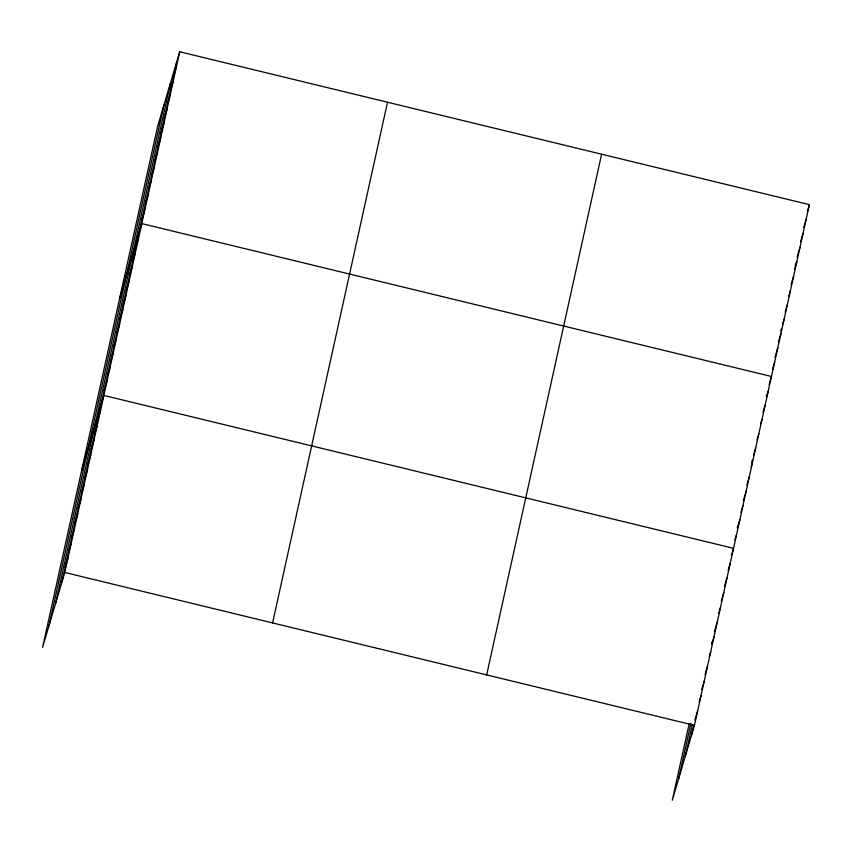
<?xml version="1.0" encoding="UTF-8"?>
<svg xmlns="http://www.w3.org/2000/svg" width="852" height="852" viewBox="0 0 852 852"><rect width="100%" height="100%" fill="white"/><g stroke="black" fill="none" stroke-linecap="round" stroke-linejoin="round"><path stroke-width="1.28" d="M48.979 625.783L163.925 105.084M55.561 603.578L170.506 82.878M61.94 582.033L176.886 61.333M179.719 51.77L157.545 126.639L42.6 647.339L64.773 572.469L179.719 51.77L809.4 204.661L694.455 725.361L672.281 800.23L689.108 723.998M272.576 622.929L387.511 102.229M486.662 674.912L601.608 154.212M678.671 778.675L690.876 723.348M685.242 756.469L692.303 724.509M691.632 734.914L693.805 725.084M711.708 643.942L712.251 641.481M737.289 528.048L737.821 525.663M751.783 462.423L752.305 460.027M766.267 396.787L766.8 394.401M780.751 331.162L781.284 328.776M795.246 265.526L795.768 263.14M173.723 75.647L176.556 66.094M170.56 89.971L173.393 80.407M167.407 104.285L170.23 94.732M164.244 118.609L167.077 109.045M161.081 132.923L163.914 123.37M157.918 147.247L160.751 137.683M154.755 161.56L157.588 152.007M151.603 175.885L154.425 166.332M148.44 190.198L151.273 180.645M145.277 204.523L148.11 194.97M142.114 218.836L144.946 209.283M119.61 298.466L141.783 223.607L771.465 376.488L768.994 384.859M135.798 247.474L138.62 237.921M132.635 261.798L135.468 252.245M129.472 276.123L132.305 266.559M126.309 290.436L129.142 280.883M123.146 304.76L125.979 295.197M119.994 319.074L122.816 309.521M116.831 333.398L119.663 323.835M113.667 347.712L116.5 338.159M110.504 362.036L113.337 352.472M107.352 376.35L110.174 366.797M104.189 390.674L107.022 381.121M81.675 470.304L103.859 395.435L733.54 548.326L731.421 555.493M97.767 419.748L100.6 410.185M94.508 434.499L97.341 424.946M91.26 449.249L94.082 439.696M88.001 463.999L90.834 454.446M84.742 478.76L87.575 469.196M81.483 493.51L84.316 483.957M78.224 508.261L81.057 498.708M74.976 523.021L77.798 513.458M71.717 537.772L74.55 528.219M68.458 552.522L71.291 542.969M65.199 567.272L68.032 557.719M807.281 211.828L809.4 204.661M803.766 227.346L806.237 218.985M800.603 241.659L803.074 233.299M797.089 257.176L799.922 247.623M794.628 269.104L796.758 261.937M791.114 284.621L793.595 276.261M788.664 296.549L790.432 290.575M785.15 312.066L787.269 304.899M782.7 323.994L784.117 319.212M778.472 341.897L780.954 333.537M774.958 357.414L777.791 347.85M772.508 369.342L774.628 362.175M766.544 396.787L768.312 390.812M763.03 412.293L765.149 405.137M760.57 424.232L761.986 419.45M757.055 439.738L758.823 433.774M753.541 455.256L755.66 448.088M751.091 467.184L752.508 462.412M746.863 485.086L749.345 476.726M743.349 500.603L746.182 491.05M740.899 512.531L743.019 505.364M737.385 528.048L739.866 519.688M734.935 539.976L736.341 535.194M728.162 570.244L730.281 563.076M724.551 586.197L727.022 577.826M721.293 600.948L723.774 592.587M718.747 613.312L720.515 607.338M714.423 631.651L717.256 622.088M711.878 644.005L713.997 636.849M709.333 656.37L710.738 651.599M705.009 674.709L707.49 666.349M701.75 689.46L704.231 681.099M699.204 701.824L700.972 695.86M694.881 720.164L697.713 710.611M64.773 572.469L694.455 725.361"/></g></svg>
